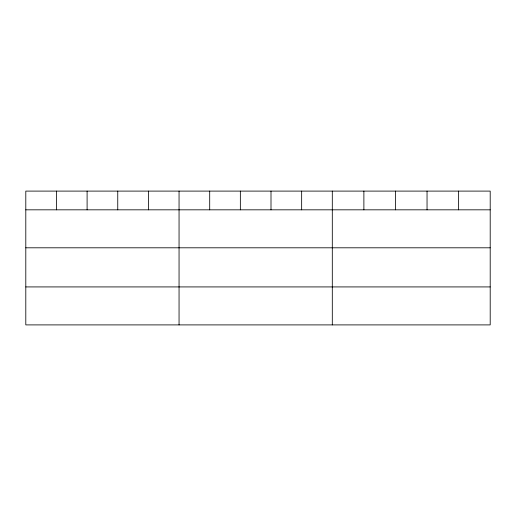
<?xml version="1.0" encoding="UTF-8"?>
<svg xmlns="http://www.w3.org/2000/svg" width="516" height="516" viewBox="0 0 516 516"><rect width="100%" height="100%" fill="white"/><g stroke="black" fill="none" stroke-linecap="round" stroke-linejoin="round"><path stroke-width="0.77" d="M490.2 209.825L490.2 324.899L25.8 324.899L25.8 191.101L490.2 191.101L490.2 209.825L25.8 209.825M25.8 247.803L490.2 247.803M25.8 286.922L490.2 286.922M458.621 191.101L458.621 209.825M427.042 191.101L427.042 209.825M395.462 191.101L395.462 209.825M363.883 191.101L363.883 209.825M332.304 191.101L332.304 324.899M301.654 191.101L301.654 209.825M271.003 191.101L271.003 209.825M240.353 191.101L240.353 209.825M209.702 191.101L209.702 209.825M179.052 191.101L179.052 324.899M148.402 191.101L148.402 209.825M117.751 191.101L117.751 209.825M87.101 191.101L87.101 209.825M56.45 191.101L56.45 209.825"/></g></svg>
